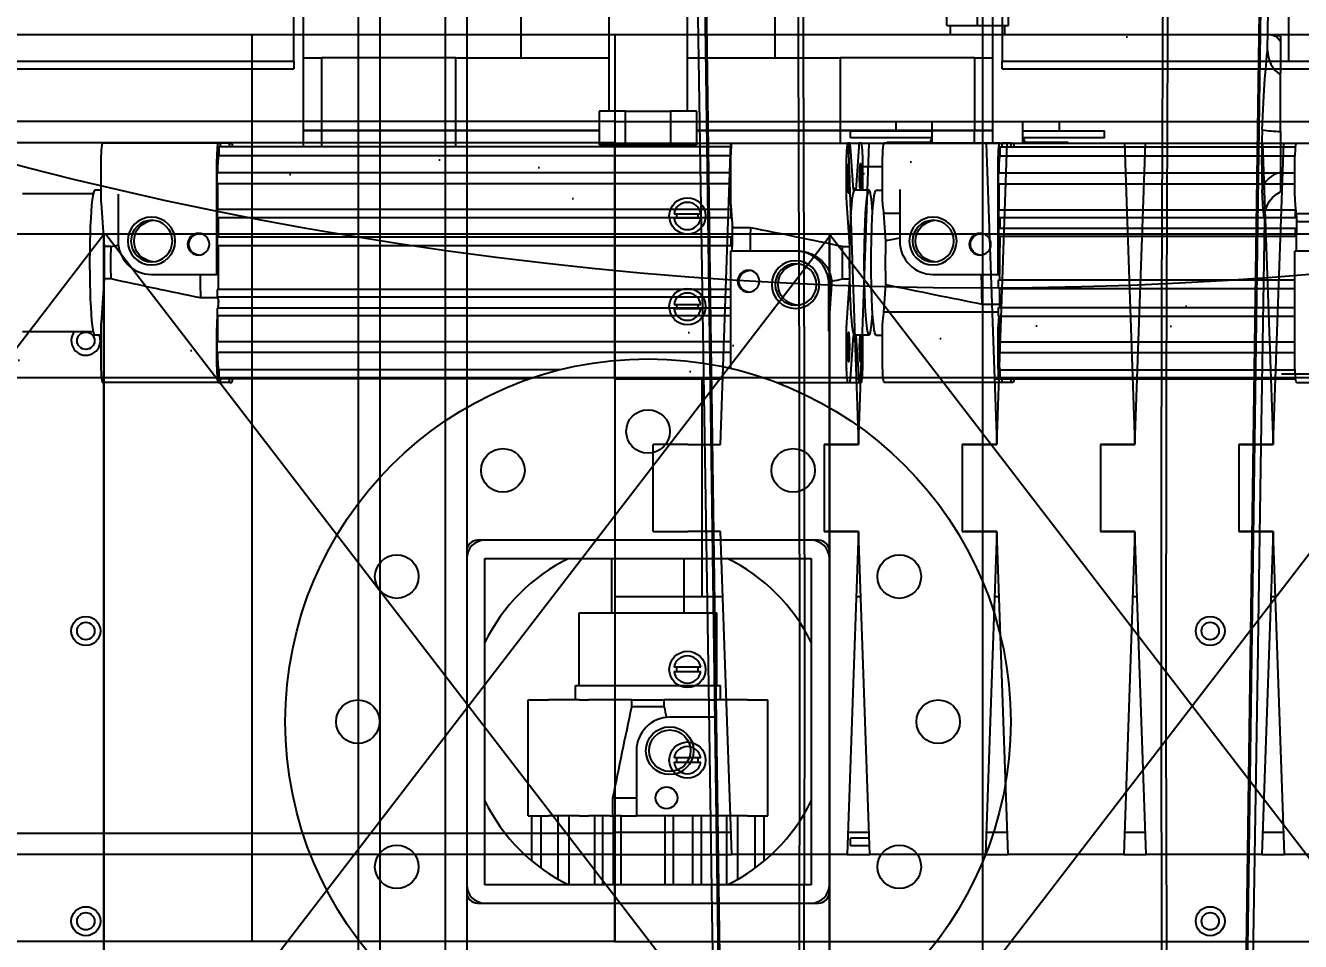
# Model space of a CAD drawing. Header units: millimetres. Extents: x -383313 to -161684, y -117025 to 99224.
# Drawn here: x -344764.6 to -344413.1, y -6965.5 to -6713 of the extents above; entities that cross this region are included whole.
import ezdxf

# ---------------------------------------------------------------- set-up
doc = ezdxf.new("R2010")
doc.units = ezdxf.units.MM
doc.header["$MEASUREMENT"] = 0
doc.layers.get('Defpoints').update_dxf_attribs({"color": 31})
for name, color, linetype in [('001__КОНСТРУКТИВ__размеры внутр.', 7, 'Continuous'), ('PV-5D2C5', 7, 'Continuous'), ('PV-CB35', 7, 'Continuous'), ('Конвейера КУ-190', 1, 'Continuous'), ('Крепление держателей ограждений', 101, 'Continuous'), ('Робот', 30, 'Continuous')]:
    doc.layers.add(name, color=color, linetype=linetype)
doc.styles.add('PSTUDIO', font='arial.ttf')
doc.dimstyles.new('PS_TICK', dxfattribs={"dimscale": 100, "dimtxt": 2.5, "dimasz": 1, "dimexe": 2, "dimexo": 2, "dimgap": 1, "dimtad": 1, "dimdec": 0, "dimzin": 0, "dimdsep": 46, "dimtxsty": 'PSTUDIO', "dimblk": 'ARCHTICK', "dimcen": 2, "dimdle": 1.5, "dimse1": 1, "dimse2": 1, "dimadec": 0, "dimazin": 0, "dimtfac": 1, "dimtdec": 0, "dimtix": 1, "dimtmove": 1, "dimatfit": 3, "dimldrblk": 'ARCHTICK', "dimfxl": 1, "dimtolj": 1, "dimtzin": 0, "dimarcsym": 0})

# ---------------------------------------------------------------- blocks, each defined once
blk = doc.blocks.new('_ArchTick')
at = {"color": 0, "linetype": 'ByBlock', "const_width": 0.15}
blk.add_lwpolyline([(-0.5, -0.5), (0.5, 0.5)], dxfattribs=at)
blk = doc.blocks.new('*D306')
at = {"layer": '001__КОНСТРУКТИВ__размеры внутр.', "color": 0, "linetype": 'ByBlock', "lineweight": -2, "ltscale": 100, "transparency": 16777216}
for p, q in [((-345089.25, -6786.77), (-345089.25, -7566.79)), ((-343889.25, -6786.77), (-343889.25, -7566.79)), ((-343739.25, -7366.79), (-345239.25, -7366.79))]:
    blk.add_line(p, q, dxfattribs=at)
at = {"layer": 'Defpoints', "color": 0, "ltscale": 100, "transparency": 16777216}
for p in [(-345089.25, -6586.77), (-343889.25, -6586.77), (-345089.25, -7366.79)]:
    blk.add_point(p, dxfattribs=at)
at = {"layer": '001__КОНСТРУКТИВ__размеры внутр.', "color": 0, "lineweight": -2, "ltscale": 100, "transparency": 16777216, "xscale": 100, "yscale": 100, "zscale": 100, "rotation": 180}
blk.add_blockref('_ArchTick', (-345089.25, -7366.79), dxfattribs=at)
at = {"layer": '001__КОНСТРУКТИВ__размеры внутр.', "color": 0, "lineweight": -2, "ltscale": 100, "transparency": 16777216, "xscale": 100, "yscale": 100, "zscale": 100}
blk.add_blockref('_ArchTick', (-343889.25, -7366.79), dxfattribs=at)
at = {"layer": '001__КОНСТРУКТИВ__размеры внутр.', "color": 0, "ltscale": 100, "transparency": 16777216, "insert": (-344489.25, -7139.15), "char_height": 250, "attachment_point": 5, "style": 'PSTUDIO'}
blk.add_mtext('\\A1;1200', dxfattribs=at)
blk = doc.blocks.new('A$C26c17928')
at = {"layer": 'PV-5D2C5'}
for p, q in [((-97.64, 172), (-97.64, 218)), ((-95, 148.5), (-95, 220)), ((95, 220), (95, 149.5)), ((97.64, 218), (97.64, 172)), ((176.59, 218), (176.59, 172)), ((-10.8, 194.1), (-10.8, 158.33)), ((10.8, 194.1), (10.8, 158.33)), ((-35, 173), (-35, 185)), ((35, 185), (35, 173)), ((-95, 173), (-90, 173)), ((-53, 173), (-90, 173)), ((-90, 173), (-90, 153)), ((-53, 153), (-53, 173)), ((-53, 173), (-35, 173)), ((-35, 173), (-10.8, 173)), ((10.8, 173), (35, 173)), ((35, 173), (53, 173)), ((90, 173), (53, 173)), ((53, 173), (53, 153)), ((90, 173), (90, 153)), ((90, 173), (95, 173)), ((-105.8, 172), (-346.11, 172)), ((-346.11, 170), (-105.8, 170)), ((-97.64, 172), (-105.8, 172)), ((-105.8, 170), (-97.64, 170)), ((-97.64, 172), (-97.64, 170)), ((105.8, 172), (97.64, 172)), ((97.64, 170), (97.64, 172)), ((97.64, 170), (105.8, 170)), ((346.11, 172), (105.8, 172)), ((105.8, 170), (346.11, 170)), ((-13.5, 158.33), (-13.5, 149)), ((-6.18, 158.33), (-13.5, 158.33)), ((-6.18, 158.33), (6.18, 158.33)), ((-6.18, 149), (-6.18, 158.33)), ((13.5, 158.33), (6.18, 158.33)), ((6.18, 158.33), (6.18, 149)), ((13.5, 149), (13.5, 158.33)), ((-90, 153), (-95, 153)), ((-95, 153), (-90, 153)), ((-90, 153), (-53, 153)), ((-53, 153), (-90, 153)), ((-90, 153), (-90, 148.5)), ((-13.5, 153), (-53, 153)), ((-53, 153), (-13.5, 153)), ((-53, 148.5), (-53, 153)), ((53, 153), (13.5, 153)), ((13.5, 153), (53, 153)), ((53, 153), (90, 153)), ((90, 153), (53, 153)), ((53, 153), (53, 149.5)), ((95, 153), (90, 153)), ((90, 153), (95, 153)), ((90, 149.5), (90, 153)), ((-118.55, 149.5), (-150.47, 149.5)), ((-117.96, 149.5), (-118.55, 149.5)), ((-118.37, 148.5), (-118.37, 146)), ((22.93, 148.5), (-118.37, 148.5)), ((-115.32, 149.5), (-117.96, 149.5)), ((-114.73, 149.5), (-115.32, 149.5)), ((-6.18, 149), (-13.5, 149)), ((-11.5, 149), (-12, 148.87)), ((-6.18, 149), (6.18, 149)), ((13.5, 149), (6.18, 149)), ((11.5, 149), (12, 148.87)), ((23.1, 149.5), (55.02, 149.5)), ((55.62, 149.5), (55.02, 149.5)), ((55.62, 149.5), (58.25, 149.5)), ((56.62, 136.51), (55.79, 148.47)), ((58.08, 148.47), (57.25, 136.51)), ((58.85, 149.5), (58.25, 149.5)), ((97.02, 149.5), (65.1, 149.5)), ((97.02, 149.5), (97.43, 149.5)), ((97.11, 148.5), (178.57, 148.5)), ((97.11, 146), (97.11, 148.5)), ((100.24, 149.5), (97.43, 149.5)), ((100.24, 149.5), (100.65, 149.5)), ((178.82, 149.5), (210.74, 149.5)), ((22.76, 146), (-118.37, 146)), ((97.11, 146), (178.4, 146)), ((-150.87, 143.9), (-150.87, 135.39)), ((-118.94, 143.9), (-118.94, 113.29)), ((-118.87, 141.25), (-118.87, 138.25)), ((22.71, 141.25), (-118.87, 141.25)), ((22.71, 143.9), (22.71, 135.39)), ((54.63, 143.9), (54.63, 135.39)), ((55.15, 143.75), (54.99, 139.75)), ((55.47, 143.75), (55.15, 143.75)), ((55.64, 139.75), (55.47, 143.75)), ((58.4, 143.75), (58.23, 139.75)), ((58.72, 143.75), (58.4, 143.75)), ((58.88, 139.75), (58.72, 143.75)), ((59.24, 136.5), (59.24, 143.9)), ((59.24, 143), (64.61, 143)), ((64.61, 136.66), (64.61, 142.5)), ((96.53, 113.29), (96.53, 142.5)), ((96.6, 141.25), (178.33, 141.25)), ((96.6, 138.25), (96.6, 141.25)), ((178.33, 136.66), (178.33, 142.5)), ((22.71, 138.25), (-118.87, 138.25)), ((-118.7, 138.25), (-118.7, 131.2)), ((54.99, 139.75), (55.15, 135.75)), ((54.99, 139.75), (55.64, 139.75)), ((55.47, 135.75), (55.64, 139.75)), ((58.23, 139.75), (58.37, 136.5)), ((58.23, 139.75), (58.88, 139.75)), ((58.75, 136.5), (58.88, 139.75)), ((96.6, 138.25), (178.33, 138.25)), ((96.77, 131.12), (96.77, 138.25)), ((-152.99, 135.5), (-172.5, 135.5)), ((-150.87, 136.5), (-152.55, 136.5)), ((-146.09, 135.39), (-146.09, 122.5)), ((55.15, 135.75), (55.47, 135.75)), ((56.93, 137), (56.59, 137)), ((60.93, 136.5), (56.93, 136.5)), ((62.92, 136.5), (64.61, 136.5)), ((64.78, 132.5), (64.69, 133.83)), ((69.39, 136.66), (69.39, 122.5)), ((178.51, 132.5), (178.41, 133.83)), ((-150.79, 132.92), (-149.96, 120.95)), ((-118.82, 131.2), (-118.82, 128.85)), ((22.83, 131.2), (-118.82, 131.2)), ((22.78, 132.92), (22.9, 131.2)), ((22.9, 131.2), (22.83, 131.2)), ((22.83, 131.2), (22.83, 128.85)), ((22.9, 131.2), (23.02, 129.5)), ((54.7, 132.92), (55.54, 120.95)), ((69.39, 130.09), (65.05, 130.09)), ((65.58, 122.5), (65.05, 130.09)), ((96.7, 131.12), (178.51, 131.12)), ((96.7, 129), (96.7, 131.12)), ((178.51, 129), (178.51, 131.12)), ((178.51, 131.12), (178.57, 131.12)), ((178.57, 131.12), (178.57, 131.63)), ((178.77, 130.09), (210.69, 130.09)), ((178.93, 127.9), (178.77, 130.09)), ((22.83, 128.85), (-118.82, 128.85)), ((-118.49, 128.85), (-118.49, 123.55)), ((22.83, 128.85), (22.92, 128.85)), ((22.92, 128.85), (22.92, 129.5)), ((22.92, 129.5), (23.02, 129.5)), ((23.02, 129.5), (23.16, 127.44)), ((23.16, 127.44), (23.25, 126.16)), ((23.16, 127.44), (23.16, 122.9)), ((96.7, 129), (178.51, 129)), ((178.57, 129), (178.51, 129)), ((178.93, 127.9), (183.91, 127.9)), ((-118.82, 123.55), (-118.82, 121.2)), ((22.83, 123.55), (-118.82, 123.55)), ((22.92, 123.55), (22.83, 123.55)), ((22.83, 123.55), (22.83, 121.2)), ((22.92, 122.9), (22.92, 123.55)), ((28.24, 126.16), (23.25, 126.16)), ((96.7, 126), (178.51, 126)), ((96.7, 123.87), (96.7, 126)), ((96.7, 123.87), (178.51, 123.87)), ((178.51, 123.87), (178.51, 126)), ((178.51, 126), (178.57, 126)), ((178.81, 123.87), (178.51, 123.87)), ((-148.04, 120.95), (-149.96, 120.95)), ((22.83, 121.2), (-118.82, 121.2)), ((40.67, 119.71), (22.71, 119.71)), ((22.71, 119.71), (22.71, 89.1)), ((22.83, 121.2), (23.14, 121.2)), ((23.16, 122.9), (22.92, 122.9)), ((41.34, 119.71), (40.67, 119.71)), ((53.62, 120.95), (55.54, 120.95)), ((196.29, 119.71), (178.33, 119.71)), ((178.33, 90.5), (178.33, 119.71)), ((-136.9, 113.29), (-118.94, 113.29)), ((-118.53, 113.29), (-118.94, 113.29)), ((78.57, 113.29), (96.53, 113.29)), ((96.95, 113.29), (96.53, 113.29)), ((-149.96, 112.05), (-150.79, 100.08)), ((-148.04, 112.05), (-149.96, 112.05)), ((-118.77, 109.12), (-118.77, 107)), ((22.71, 109.12), (-118.77, 109.12)), ((49.85, 97.61), (49.85, 110.5)), ((49.93, 100.08), (50.65, 110.5)), ((53.62, 112.05), (55.54, 112.05)), ((55.54, 112.05), (54.7, 100.08)), ((65.05, 102.91), (65.58, 110.5)), ((96.65, 111.8), (178.33, 111.8)), ((96.65, 109.45), (96.65, 111.8)), ((96.65, 109.45), (178.33, 109.45)), ((96.98, 104.15), (96.98, 109.45)), ((-118.49, 106.84), (-123.39, 106.84)), ((22.71, 107), (-118.77, 107)), ((-118.46, 106.02), (-118.6, 104)), ((-118.77, 104), (-118.77, 101.87)), ((22.71, 104), (-118.77, 104)), ((96.65, 102.91), (65.05, 102.91)), ((92.14, 105.1), (96.98, 105.1)), ((96.65, 104.15), (178.33, 104.15)), ((96.65, 101.8), (96.65, 104.15)), ((-118.75, 101.87), (-118.87, 100.08)), ((22.71, 101.87), (-118.77, 101.87)), ((-118.7, 101.87), (-118.7, 94.75)), ((62.13, 100), (61.71, 100)), ((64.69, 99.17), (64.78, 100.5)), ((96.61, 99.17), (96.71, 100.5)), ((96.65, 101.8), (178.33, 101.8)), ((96.77, 101.37), (96.77, 101.8)), ((96.77, 94.75), (96.77, 101.37)), ((-152.99, 97.5), (-172.5, 97.5)), ((-150.87, 96.5), (-152.55, 96.5)), ((-150.87, 97.61), (-150.87, 89.1)), ((-118.94, 97.61), (-118.94, 89.1)), ((54.63, 97.61), (54.63, 89.1)), ((55.15, 97.25), (54.99, 93.25)), ((55.47, 97.25), (55.15, 97.25)), ((55.64, 93.25), (55.47, 97.25)), ((55.79, 84.53), (56.62, 96.49)), ((56.93, 96), (56.59, 96)), ((60.93, 96.5), (56.93, 96.5)), ((57.25, 96.49), (58.08, 84.53)), ((58.37, 96.5), (58.23, 93.25)), ((58.88, 93.25), (58.75, 96.5)), ((59.24, 89.1), (59.24, 96.5)), ((62.92, 96.5), (64.61, 96.5)), ((64.61, 90.5), (64.61, 96.34)), ((96.53, 90.5), (96.53, 96.34)), ((-118.87, 94.75), (-118.87, 91.75)), ((22.71, 94.75), (-118.87, 94.75)), ((22.71, 91.75), (-118.87, 91.75)), ((54.99, 93.25), (55.15, 89.25)), ((54.99, 93.25), (55.64, 93.25)), ((55.47, 89.25), (55.64, 93.25)), ((58.23, 93.25), (58.4, 89.25)), ((58.23, 93.25), (58.88, 93.25)), ((58.72, 89.25), (58.88, 93.25)), ((96.6, 94.75), (178.33, 94.75)), ((96.6, 91.75), (96.6, 94.75)), ((96.6, 91.75), (178.33, 91.75)), ((55.15, 89.25), (55.47, 89.25)), ((58.4, 89.25), (58.72, 89.25)), ((-118.37, 87), (-118.37, 84.5)), ((-24.31, 87), (-118.37, 87)), ((-32.71, 84.5), (-118.37, 84.5)), ((97.11, 87), (178.4, 87)), ((97.11, 84.5), (97.11, 87)), ((97.11, 84.5), (178.57, 84.5)), ((-118.55, 83.5), (-150.47, 83.5)), ((-118.55, 83.5), (-117.96, 83.5)), ((-115.32, 83.5), (-117.96, 83.5)), ((-115.32, 83.5), (-114.73, 83.5)), ((35.46, 83.5), (55.02, 83.5)), ((55.02, 83.5), (55.62, 83.5)), ((55.62, 83.5), (58.25, 83.5)), ((58.25, 83.5), (58.85, 83.5)), ((97.02, 83.5), (65.1, 83.5)), ((97.43, 83.5), (97.02, 83.5)), ((100.24, 83.5), (97.43, 83.5)), ((100.65, 83.5), (100.24, 83.5)), ((178.82, 83.5), (210.74, 83.5)), ((47, 40), (-47, 40)), ((45, 40), (-45, 40)), ((-50, 37), (-50, -57)), ((50, -57), (50, 37)), ((-50, 35), (-50, -55)), ((-45, -55), (-45, 35)), ((-45, 35), (45, 35)), ((-10, 20), (-10, 35)), ((10, 20), (10, 35)), ((45, 35), (45, -55)), ((50, -55), (50, 35)), ((-19, 20), (19, 20)), ((-19, 0), (-19, 20)), ((19, 0), (19, 20)), ((-20, 0), (20, 0)), ((-20, -4), (-20, 0)), ((20, -4), (20, 0)), ((-33, -4), (-32.42, -4)), ((-33, -36), (-33, -4)), ((-32.42, -4), (-29.33, -4)), ((-29.33, -4), (-27.4, -4)), ((-18.89, -4), (-27.4, -4)), ((-18.89, -4), (-16.42, -4)), ((-4.45, -4), (-16.42, -4)), ((-4.45, -4), (4.45, -4)), ((-4.45, -5.93), (-4.45, -4)), ((4.45, -5.93), (-4.45, -5.93)), ((16.42, -4), (4.45, -4)), ((4.45, -5.93), (4.45, -4)), ((16.42, -4), (18.89, -4)), ((27.4, -4), (18.89, -4)), ((27.4, -4), (29.33, -4)), ((29.33, -4), (32.42, -4)), ((32.42, -4), (33, -4)), ((33, -36), (33, -4)), ((18.89, -8.79), (6, -8.79)), ((-3.21, -18), (-3.21, -36)), ((-9.66, -36), (-9.66, -31)), ((-9.66, -31), (-3.21, -31)), ((-33, -36), (-32.42, -36)), ((-32.42, -36), (-29.33, -36)), ((-32, -48.42), (-32, -36)), ((-29.5, -50.37), (-29.5, -36)), ((-29.33, -36), (-27.4, -36)), ((-18.89, -36), (-27.4, -36)), ((-24.75, -53.44), (-24.75, -36)), ((-21.75, -55), (-21.75, -36)), ((-18.89, -36), (-16.42, -36)), ((-14.62, -36), (-16.42, -36)), ((-12.5, -36), (-14.62, -36)), ((-14.62, -55), (-14.62, -36)), ((-10.48, -36), (-12.5, -36)), ((-12.5, -55), (-12.5, -36)), ((-10.48, -36), (-9.5, -36)), ((-7.38, -36), (-9.5, -36)), ((-9.5, -55), (-9.5, -36)), ((-7.38, -36), (-3.21, -36)), ((-7.38, -55), (-7.38, -36)), ((27.4, -36), (-3.21, -36)), ((4.7, -55), (4.7, -36)), ((7.05, -55), (7.05, -36)), ((12.35, -55), (12.35, -36)), ((14.7, -55), (14.7, -36)), ((21.75, -55), (21.75, -36)), ((24.75, -53.44), (24.75, -36)), ((27.4, -36), (29.33, -36)), ((29.33, -36), (32.42, -36)), ((29.5, -50.37), (29.5, -36)), ((32, -48.42), (32, -36)), ((32.42, -36), (33, -36)), ((45, -55), (-45, -55)), ((-47, -60), (47, -60)), ((-45, -60), (45, -60))]:
    blk.add_line(p, q, dxfattribs=at)
for centre, radius in [((-155, 95), 2.4), ((0, -10), 100), ((0, 70), 6), ((-40, 59.28), 6), ((40, 59.28), 6), ((-69.28, 30), 6), ((69.28, 30), 6), ((-155, 15), 4), ((155, 15), 4), ((-155, 15), 2.4), ((155, 15), 2.4), ((-80, -10), 6), ((80, -10), 6), ((6, -18), 6.58), ((6, -18), 5.72), ((5.1, -31), 3), ((-69.28, -50), 6), ((69.28, -50), 6), ((-155, -65), 4), ((-155, -65), 2.4), ((155, -65), 4), ((155, -65), 2.4)]:
    blk.add_circle(centre, radius, dxfattribs=at)
for centre, radius, start, end in [((-155, 95), 4, 141.3178, 0), ((-155, 95), 4, 360, 22.0243), ((-47, 37), 3, 90, 180), ((-45, 35), 5, 90, 180), ((45, 35), 5, 0, 90), ((47, 37), 3, 0, 90), ((0, -10), 50, 115.8419, 154.1581), ((0, -10), 50, 25.8419, 64.1581), ((6, -18), 9.21, 90, 180), ((0, -10), 50, 205.8419, 244.1581), ((0, -10), 50, 295.8419, 334.1581), ((-45, -55), 5, 180, 270), ((45, -55), 5, 270, 0), ((-47, -57), 3, 180, 270), ((47, -57), 3, 270, 0)]:
    blk.add_arc(centre, radius, start, end, dxfattribs=at)
for centre, major_axis, ratio, start_param, end_param in [((-150.19, 139.75), (0, -11), 0.069756, -2.555907, -2.156482), ((-150.47, 146), (0, 3.5), 0.069756, 0, 0.585686), ((-118.26, 139.75), (0, -11), 0.069756, -2.555907, -2.156482), ((-118.55, 146), (0, 3.5), 0.069756, 0, 0.585686), ((-117.96, 146), (0, 3.5), 0.069756, -0.775193, 0), ((-115.32, 146), (0, 3.5), 0.069756, 0, 0.775193), ((-114.73, 146), (0, 3.5), 0.069756, -0.585686, 0), ((-115.02, 139.75), (0, 11), 0.069756, -0.651039, -0.585686), ((23.39, 139.75), (0, -11), 0.069756, -2.555907, -2.156482), ((23.1, 146), (0, 3.5), 0.069756, 0, 0.585686), ((55.31, 139.75), (0, -11), 0.069756, -2.555907, -2.156482), ((55.02, 146), (0, 3.5), 0.069756, 0, 0.585686), ((55.62, 146), (0, 3.5), 0.069756, -0.785398, 0), ((58.25, 146), (0, 3.5), 0.069756, 0, 0.785398), ((58.85, 146), (0, 3.5), 0.069756, -0.585686, 0), ((58.56, 139.75), (0, 11), 0.069756, -0.985111, -0.585686), ((-150.62, 143.9), (0, -3.5), 0.069756, -2.156482, -1.570796), ((-118.7, 143.9), (0, -3.5), 0.069756, -2.156482, -1.570796), ((-118.37, 141.25), (0, 4.75), 0.069756, 0, 1.570796), ((22.95, 143.9), (0, -3.5), 0.069756, -2.156482, -1.570796), ((54.88, 143.9), (0, -3.5), 0.069756, -2.156482, -1.570796), ((58.99, 143.9), (0, 3.5), 0.069756, -1.570796, -0.985111), ((56.93, 116.5), (0, 20.5), 0.069756, -0.219013, 0.219013), ((-152.55, 116.5), (0, 20), 0.069756, 0, 3.141593), ((-150.62, 135.39), (0, -3.5), 0.069756, -1.570796, -0.785398), ((22.95, 135.39), (0, -3.5), 0.069756, -1.570796, -0.785398), ((54.88, 135.39), (0, -3.5), 0.069756, -1.570796, -0.785398), ((56.93, 116.5), (0, 20), 0.069756, 0, 3.141593), ((60.93, 116.5), (0, 20), 0.069756, 0, 3.938264), ((60.93, 116.5), (0, 20), 0.069756, -0.796672, 0), ((25.01, 116.5), (0, -27), 0.069756, -1.936581, -1.689963), ((30, 116.5), (0, -27), 0.069756, -1.936581, -1.689963), ((98.83, 116.5), (0, -27.2), 0.069756, -1.845373, -1.45251), ((-148.56, 116.5), (0, -20.5), 0.069756, -1.789809, -1.351784), ((-136.9, 122.5), (0, -9.21), 0.997564, -1.570796, 0), ((-116.64, 116.5), (0, -27.2), 0.069756, -1.744462, -1.45251), ((25.01, 116.5), (0, -27.2), 0.069756, -1.744462, -1.689083), ((40.67, 110.5), (0, 9.21), 0.997564, -1.570796, 0), ((56.93, 116.5), (0, -20.5), 0.069756, -1.789809, -1.351784), ((78.57, 122.5), (0, -9.21), 0.997564, -1.570796, 0), ((-121.63, 116.5), (0, -27), 0.069756, -1.451629, -1.205012), ((-116.64, 116.5), (0, -27.2), 0.069756, -1.45251, -1.296219), ((41.47, 110.5), (6.74, 6.74), 0.932515, -0.820305, -0.720369), ((-118.6, 105.5), (0, 2.13), 0.069756, -1.324842, -0.787128), ((-118.6, 105.5), (0, 2.12), 0.069756, -2.354464, -1.324842), ((-150.62, 97.61), (0, -3.5), 0.069756, -2.356194, -1.570796), ((-118.7, 97.61), (0, -3.5), 0.069756, -2.356194, -1.570796), ((54.88, 97.61), (0, -3.5), 0.069756, -2.356194, -1.570796), ((56.93, 116.5), (0, -20.5), 0.069756, -0.219013, 0.219013), ((-118.37, 91.75), (0, -4.75), 0.069756, -1.570796, 0), ((-150.62, 89.1), (0, -3.5), 0.069756, -1.570796, -0.985111), ((-118.7, 89.1), (0, -3.5), 0.069756, -1.570796, -0.985111), ((22.95, 89.1), (0, -3.5), 0.069756, -1.570796, -1.055539), ((54.88, 89.1), (0, -3.5), 0.069756, -1.570796, -0.985111), ((58.99, 89.1), (0, 3.5), 0.069756, -2.156482, -1.570796), ((-150.19, 93.25), (0, -11), 0.069756, -0.985111, -0.585686), ((-118.26, 93.25), (0, -11), 0.069756, -0.985111, -0.585686), ((-117.96, 87), (0, -3.5), 0.069756, 0, 0.775193), ((-115.32, 87), (0, -3.5), 0.069756, -0.775193, 0), ((-115.02, 93.25), (0, 11), 0.069756, -2.555907, -2.490554), ((55.31, 93.25), (0, -11), 0.069756, -0.985111, -0.585686), ((55.62, 87), (0, -3.5), 0.069756, 0, 0.785398), ((58.25, 87), (0, -3.5), 0.069756, -0.785398, 0), ((58.56, 93.25), (0, 11), 0.069756, -2.555907, -2.156482), ((-150.47, 87), (0, -3.5), 0.069756, -0.585686, 0), ((-118.55, 87), (0, -3.5), 0.069756, -0.585686, 0), ((-114.73, 87), (0, -3.5), 0.069756, 0, 0.585686), ((55.02, 87), (0, -3.5), 0.069756, -0.585686, 0), ((58.85, 87), (0, -3.5), 0.069756, 0, 0.585686)]:
    blk.add_ellipse(centre, major_axis=major_axis, ratio=ratio, start_param=start_param, end_param=end_param, dxfattribs=at)
at = {"layer": 'PV-5D2C5', "extrusion": (0, 0, -1)}
for centre, major_axis, ratio, start_param, end_param in [((65.1, 142.5), (0, 7), 0.069756, -1.570796, 0), ((97.02, 142.5), (0, 7), 0.069756, -1.570796, 0), ((97.43, 145.5), (0, 4), 0.069756, 0, 0.722734), ((100.24, 145.5), (0, 4), 0.069756, -0.722734, 0), ((100.65, 142.5), (0, 7), 0.069756, 0, 0.5411), ((178.82, 142.5), (0, 7), 0.069756, -1.570796, 0), ((97.11, 141.25), (0, 4.75), 0.069756, -1.570796, 0), ((62.92, 116.5), (0, -20), 0.069756, 0, 3.141593), ((64.89, 136.66), (0, 4), 0.069756, -2.356345, -1.570796), ((178.61, 136.66), (0, 4), 0.069756, -2.356345, -1.570796), ((65.29, 139.75), (0, -10.25), 0.069756, 0.339874, 0.785285), ((179.01, 139.75), (0, 10.25), 0.069756, -2.48596, -2.356308), ((179.01, 139.75), (0, -10.25), 0.069756, 0.339874, 0.655632), ((-135.99, 122.5), (0, -5.72), 0.997564, 0.074266, 3.067327), ((79.48, 122.5), (0, -5.72), 0.997564, 0.074266, 3.067327), ((96.87, 127.5), (0, -2.12), 0.069756, -2.354464, -0.787128), ((178.67, 127.5), (0, 2.12), 0.069756, -0.787128, 3.928721), ((180.63, 116.5), (0, 27), 0.069756, -1.451629, -1.13506), ((-123.58, 121.6), (0, -3), 0.997564, 0.058305, 3.083287), ((91.89, 121.6), (0, -3), 0.997564, 0.058305, 3.083287), ((180.63, 116.5), (0, 27.2), 0.069756, -1.45251, -1.296219), ((-146.64, 116.5), (0, -20.5), 0.069756, 1.351784, 1.789809), ((55.01, 116.5), (0, 20.5), 0.069756, -1.789809, -1.351784), ((66.91, 116.5), (0, 20), 0.069756, -1.875401, -1.266192), ((41.57, 110.5), (0, -5.72), 0.997564, 0.074266, 3.067327), ((28.05, 111.4), (0, -3), 0.997564, 0.058305, 3.083287), ((93.84, 116.5), (0, 27), 0.069756, -2.006533, -1.689963), ((98.83, 116.5), (0, 27.2), 0.069756, -1.744462, -1.689083), ((65.29, 93.25), (0, 10.25), 0.069756, -0.785285, -0.339874), ((50.1, 97.61), (0, -3.5), 0.069756, 1.570796, 2.356194), ((64.89, 96.34), (0, 4), 0.069756, -1.570796, -0.785247), ((96.81, 96.34), (0, 4), 0.069756, -1.570796, -0.785247), ((97.21, 93.25), (0, 10.25), 0.069756, -0.785285, -0.655632), ((97.11, 91.75), (0, -4.75), 0.069756, 0, 1.570796), ((65.1, 90.5), (0, -7), 0.069756, 0, 1.570796), ((97.02, 90.5), (0, -7), 0.069756, 0, 1.570796), ((178.82, 90.5), (0, -7), 0.069756, 0, 1.570796), ((97.43, 87.5), (0, -4), 0.069756, -0.722734, 0), ((100.24, 87.5), (0, -4), 0.069756, 0, 0.722734), ((100.65, 90.5), (0, -7), 0.069756, -0.5411, 0)]:
    blk.add_ellipse(centre, major_axis=major_axis, ratio=ratio, start_param=start_param, end_param=end_param, dxfattribs=at)
for centre, major_axis in [((-136.9, 122.5), (0, 6.58)), ((-136.84, 122.5), (0, 5.72)), ((78.57, 122.5), (0, -6.58)), ((78.63, 122.5), (0, -5.72)), ((-123.93, 121.6), (0, 3)), ((91.54, 121.6), (0, -3)), ((40.67, 110.5), (0, 6.58)), ((40.73, 110.5), (0, 5.72)), ((27.7, 111.4), (0, 3))]:
    blk.add_ellipse(centre, major_axis=major_axis, ratio=0.997564, dxfattribs=at)
at = {"layer": 'PV-5D2C5'}
for points, knots in [([(-12, 148.5), (-12, 148.59), (-12, 148.67), (-12, 148.82), (-12, 148.87), (-12, 148.87), (-12, 148.87), (-12, 148.87)], [0.018600601, 0.018600601, 0.018600601, 0.018600601, 0.021035329, 0.021035329, 0.024522187, 0.024522187, 0.024534214, 0.024534214, 0.024534214, 0.024534214]), ([(-0.9, 148.5), (-1.6, 148.6), (-2.3, 148.67), (-4, 148.82), (-6, 148.91), (-8, 148.82), (-9.7, 148.67), (-10.4, 148.6), (-11.1, 148.5)], [0.00104208, 0.00104208, 0.00104208, 0.00104208, 0.00346433, 0.00346433, 0.00692843, 0.01039254, 0.01039254, 0.01281479, 0.01281479, 0.01281479, 0.01281479]), ([(11.1, 148.5), (10.4, 148.6), (9.7, 148.67), (8, 148.82), (6, 148.91), (4, 148.82), (2.3, 148.67), (1.6, 148.6), (0.9, 148.5)], [0.00104208, 0.00104208, 0.00104208, 0.00104208, 0.00346433, 0.00346433, 0.00692843, 0.01039254, 0.01039254, 0.01281479, 0.01281479, 0.01281479, 0.01281479]), ([(12, 148.87), (12, 148.87), (12, 148.87), (12, 148.87), (12, 148.82), (12, 148.67), (12, 148.59), (12, 148.5)], [0.018600601, 0.018600601, 0.018600601, 0.018600601, 0.018612629, 0.018612629, 0.022099486, 0.022099486, 0.024534214, 0.024534214, 0.024534214, 0.024534214]), ([(53.62, 120.95), (49.4, 121.86), (45.17, 122.74), (36.71, 124.47), (32.48, 125.32), (28.24, 126.16)], [0.00000096, 0.00000096, 0.00000096, 0.00000096, 0.0130655, 0.0130655, 0.02613004, 0.02613004, 0.02613004, 0.02613004]), ([(41.34, 119.71), (41.91, 119.71), (42.47, 119.66), (43.31, 119.51), (43.58, 119.44), (44.13, 119.29), (44.41, 119.2), (45.21, 118.9), (45.73, 118.65), (46.46, 118.21), (46.69, 118.05), (47.16, 117.71), (47.38, 117.52), (48.02, 116.95), (48.41, 116.53), (49.11, 115.63), (49.42, 115.14), (49.94, 114.13), (50.16, 113.61), (50.49, 112.53), (50.6, 111.97), (50.67, 111.42)], [0.0000002, 0.0000002, 0.0000002, 0.0000002, 0.00172053, 0.00172053, 0.0025807, 0.0025807, 0.00344086, 0.00344086, 0.00516119, 0.00516119, 0.00602136, 0.00602136, 0.00688153, 0.00688153, 0.00860186, 0.00860186, 0.01032219, 0.01032219, 0.01204252, 0.01204252, 0.01376285, 0.01376285, 0.01376285, 0.01376285]), ([(-123.39, 106.84), (-127.51, 107.68), (-131.62, 108.53), (-139.84, 110.26), (-143.95, 111.14), (-148.04, 112.05)], [0.00000021, 0.00000021, 0.00000021, 0.00000021, 0.01306475, 0.01306475, 0.02612928, 0.02612928, 0.02612928, 0.02612928]), ([(65.58, 110.5), (69.99, 109.57), (74.41, 108.67), (83.27, 106.87), (87.7, 105.98), (92.14, 105.1)], [0.00000021, 0.00000021, 0.00000021, 0.00000021, 0.0140294, 0.0140294, 0.02805858, 0.02805858, 0.02805858, 0.02805858]), ([(-9.66, -31), (-8.82, -26.81), (-7.97, -22.62), (-6.24, -14.27), (-5.36, -10.09), (-4.45, -5.93)], [0.00000021, 0.00000021, 0.00000021, 0.00000021, 0.01306475, 0.01306475, 0.02612928, 0.02612928, 0.02612928, 0.02612928])]:
    blk.add_open_spline(points, degree=3, knots=knots, dxfattribs=at)
for points in [[(69.39, 123.29), (68.12, 123.03), (66.85, 122.77), (65.58, 122.5)], [(-148.04, 120.95), (-147.36, 121.1), (-146.69, 121.25), (-146.02, 121.4)], [(50.67, 111.42), (51.65, 111.63), (52.63, 111.84), (53.62, 112.05)], [(4.45, -5.93), (4.66, -6.9), (4.87, -7.87), (5.08, -8.84)]]:
    blk.add_open_spline(points, degree=3, dxfattribs=at)
blk = doc.blocks.new('Робот ABB IRB660_3.15 (сверху)')
at = {"layer": 'Робот', "color": 30}
for p, q in [((142.25, 709.72), (142.25, 1929.72)), ((148.25, 709.72), (148.25, 1929.72)), ((166.25, 709.72), (166.25, 1929.72)), ((172.25, 709.72), (172.25, 1929.72)), ((-82, 1022.11), (-82, 1027.44)), ((-82, 1010.78), (-82, 1022.11)), ((-82, 1010.78), (-82, 995.16)), ((-82, 985.92), (-82, 994.81)), ((-78.46, 988.37), (-78.46, 988.42)), ((-82, 984.56), (-82, 985.92)), ((-82, 984.56), (-80.31, 984.41))]:
    blk.add_line(p, q, dxfattribs=at)
at = {"layer": 'Робот', "color": 30, "flags": 128}
for points in [[(0, 1515.56), (0, 1446.95), (0, 1378.17), (0, 1286.2), (0, 1193.95), (0, 1101.44), (0, 1008.56), (0, 915.44), (0, 822.11), (0, 746.16), (0, 670.08), (0, 593.89), (0.01, 517.59), (0, 441.07), (0, 364.45), (0, 287.75), (0, 210.98)], [(-63.38, 210.61), (-63.04, 222.51), (-61.29, 285.85), (-59.68, 349.14), (-58.48, 399.68), (-57.37, 450.19), (-55.95, 523.79), (-54.49, 612.33), (-53.29, 700.73), (-52.25, 795.88), (-51.43, 890.85), (-50.86, 985.61), (-50.53, 1080.14), (-50.47, 1174.39), (-50.58, 1233.13), (-50.8, 1291.76), (-51.25, 1366.53), (-51.89, 1441.11), (-52.67, 1512.88)], [(-51.29, 1513.01), (-50.56, 1441.22), (-49.97, 1366.76), (-49.55, 1292.09), (-49.55, 1291.85), (-49.34, 1233.33), (-49.22, 1174.7), (-49.23, 1115.97), (-49.35, 1057.14), (-49.72, 968.34), (-50.28, 879.33), (-51.06, 790.13), (-52.05, 700.76), (-53.42, 603.06), (-55.11, 505.16), (-57.12, 407.11), (-59.46, 308.93), (-62.11, 210.65)], [(62.11, 210.65), (61.76, 222.8), (59.99, 288.11), (58.36, 353.37), (57.16, 404.85), (56.06, 456.3), (54.63, 530.94), (53.22, 615.99), (52.05, 700.91), (50.99, 796.04), (50.17, 891), (49.59, 985.73), (49.27, 1080.23), (49.22, 1174.47), (49.34, 1233.19), (49.55, 1291.81), (49.96, 1366.59), (50.56, 1441.17), (51.29, 1513.01)], [(52.67, 1512.88), (51.89, 1441.05), (51.27, 1369.69), (50.83, 1298.15), (50.8, 1291.72), (50.58, 1235.66), (50.47, 1179.5), (50.47, 1174.39), (50.53, 1080.16), (50.86, 985.67), (51.43, 890.94), (52.25, 796), (53.29, 700.87), (54.64, 603.13), (56.32, 505.21), (58.34, 407.13), (60.69, 308.92), (63.38, 210.61)], [(-68.83, 1510), (-70.05, 1423.38), (-71.27, 1336.56), (-72.49, 1249.6), (-73.7, 1162.46), (-74.72, 1089.68), (-75.73, 1016.8), (-77.08, 919.43), (-78.42, 821.89), (-79.76, 724.18), (-80.76, 650.8), (-81.77, 577.34), (-83.11, 479.25), (-84.45, 381.04), (-85.78, 282.7), (-86.78, 208.89)], [(86.78, 208.89), (85.99, 266.87), (84.99, 340.69), (83.99, 414.45), (82.65, 512.69), (81.31, 610.81), (79.97, 708.78), (78.96, 782.14), (77.95, 855.41), (76.61, 952.97), (75.26, 1050.34), (73.91, 1147.52), (72.56, 1244.49), (71.21, 1341.25), (69.85, 1437.77), (68.83, 1510)], [(69.16, 1509.75), (70.16, 1437.53), (71.17, 1365.18), (72.18, 1292.71), (73.19, 1220.08), (74.2, 1147.33), (75.21, 1074.49), (76.22, 1001.53), (77.23, 928.45), (78.24, 855.26), (79.25, 782), (80.26, 708.64), (81.27, 635.2), (82.29, 561.67), (83.3, 488.04), (84.31, 414.34), (85.32, 340.59), (86.33, 266.78), (87.13, 208.84)], [(-87.13, 208.87), (-86.12, 282.61), (-85.1, 356.35), (-84.09, 430.03), (-83.08, 503.66), (-82.07, 577.21), (-81.06, 650.67), (-80.05, 724.04), (-79.04, 797.32), (-78.03, 870.51), (-77.02, 943.62), (-76.01, 1016.63), (-75, 1089.5), (-73.99, 1162.27), (-72.79, 1249.39), (-71.57, 1336.34), (-70.4, 1420.72), (-69.22, 1504.93)], [(-71.44, 1433.79), (-71.72, 1415.65), (-72.21, 1384.48), (-72.69, 1354.48), (-73.14, 1325.69), (-73.58, 1298.11), (-73.96, 1273.83), (-74.33, 1250.44), (-74.69, 1227.75), (-75.05, 1205), (-75.41, 1182.13), (-75.77, 1159.16), (-76.74, 1097.34), (-77.72, 1035.2), (-77.75, 1033.22)], [(78.84, 964.6), (78.7, 973.41), (77.69, 1037.52), (76.69, 1100.76), (75.7, 1163.69), (74.72, 1226.03), (74.36, 1248.71), (73.99, 1272.02), (73.61, 1296.24), (73.21, 1321.4), (72.79, 1347.57), (72.37, 1374.76), (71.95, 1401.32), (71.52, 1428.73), (71.44, 1433.67)], [(-77.74, 1033.51), (-77.74, 1033.53), (-77.76, 1033.38), (-77.8, 1033.08), (-77.9, 1032.59), (-78.1, 1031.93), (-78.46, 1031.05), (-79.05, 1030.03), (-79.87, 1029.03), (-80.92, 1028.11), (-82.01, 1027.46)], [(-77.75, 1033.22), (-77.75, 1033.44), (-77.72, 1033.85)], [(-77.72, 1033.85), (-77.7, 1034.24), (-77.61, 1034.39), (-77.49, 1033.89), (-77.35, 1032.72), (-77.2, 1030.98), (-77.06, 1028.63), (-76.98, 1026.84)], [(-76.99, 1010.34), (-77.14, 1006.57), (-77.33, 1002.82), (-77.54, 999.43), (-77.77, 996.27), (-77.98, 993.62), (-78.17, 991.4), (-78.32, 989.78), (-78.42, 988.74), (-78.46, 988.35), (-78.46, 988.37)], [(-78.46, 988.37), (-78.72, 972.22), (-78.84, 964.6)], [(-80.31, 984.45), (-80.93, 984.63), (-82, 985.92)], [(-80.32, 984.38), (-79.89, 984.37), (-78.53, 984.02)]]:
    blk.add_lwpolyline(points, dxfattribs=at)
at = {"layer": 'Робот'}
for radius in [3150, 1054]:
    blk.add_circle((0, 0), radius, dxfattribs=at)
at = {"layer": 'Робот', "color": 30}
for centre, radius, start, end in [((-83.12, 1028.32), 6.31, 280.1931, 346.3723), ((-313.31, 1018.68), 236.46, 357.9775, 1.9755), ((-82.4, 977.46), 33.32, 80.6498, 89.3053), ((-86.45, 988.49), 7.99, 359.5526, 56.3899)]:
    blk.add_arc(centre, radius, start, end, dxfattribs=at)
blk = doc.blocks.new('A$C0e877309')
h = blk.add_hatch()
h.set_pattern_fill('AR-SAND', color=256, scale=2)
h.set_pattern_definition([(37.5, (-2480.5, -1360.185), (-3.2, 97.8826), [0, -77.216, 0, -86.36, 0, -82.55]), (7.5, (-2480.5, -1360.19), (89.9047, 143.365), [0, -41.656, 0, -69.596, 0, -26.67]), (327.5, (-2542.98, -1360.185), (158.1985, 0.2874), [0, -25.4, 0, -91.44, 0, -119.38]), (317.5, (-2542.98, -1360.19), (152.7113, 44.586), [0, -12.7, 0, -59.944, 0, -68.58])])
h.paths.add_polyline_path([(-975.05, 987.36), (-975.05, -1012.64), (1024.95, -1012.64), (1024.95, 987.36)])
at = {"ltscale": 100}
blk.add_lwpolyline([(-975.05, -1012.64), (1024.95, -1012.64), (1024.95, 987.36), (-975.05, 987.36)], close=True, dxfattribs=at)
blk = doc.blocks.new('*D255')
at = {"layer": '001__КОНСТРУКТИВ__размеры внутр.', "color": 0, "lineweight": -2, "ltscale": 100, "transparency": 16777216}
for p, q in [((-343601.91, -4759.06), (-343601.91, -6859.06)), ((-344418.32, -4809.06), (-343401.91, -4809.06)), ((-344418.32, -6809.06), (-343401.91, -6809.06))]:
    blk.add_line(p, q, dxfattribs=at)
at = {"layer": 'Defpoints', "color": 0, "ltscale": 100, "transparency": 16777216}
for p in [(-344418.32, -4809.06), (-344418.32, -6809.06), (-343601.91, -6809.06)]:
    blk.add_point(p, dxfattribs=at)
at = {"layer": '001__КОНСТРУКТИВ__размеры внутр.', "color": 0, "lineweight": -2, "ltscale": 100, "transparency": 16777216, "xscale": 100, "yscale": 100, "zscale": 100}
for p, rotation in [((-343601.91, -4809.06), 90), ((-343601.91, -6809.06), 270)]:
    blk.add_blockref('_ArchTick', p, dxfattribs=dict(at, rotation=rotation))
at = {"layer": '001__КОНСТРУКТИВ__размеры внутр.', "color": 0, "ltscale": 100, "transparency": 16777216, "insert": (-343672.97, -5809.06), "char_height": 100, "attachment_point": 5, "rotation": 90, "style": 'PSTUDIO'}
blk.add_mtext('\\A1;2000', dxfattribs=at)
blk = doc.blocks.new('*U206')
at = {"layer": 'PV-CB35'}
for p, q in [((2394.04, 1650.47), (2394.04, 1654.37)), ((2402.54, 1650.47), (2402.54, 1654.37)), ((2411.04, 1650.47), (2411.04, 1654.37)), ((2394.04, 1650.47), (2402.54, 1650.47)), ((2395.04, 1647.97), (2395.04, 1650.47)), ((2402.54, 1650.47), (2411.04, 1650.47)), ((2410.04, 1647.97), (2410.04, 1650.47)), ((2302.54, 1647.97), (2302.54, 1641.67)), ((2302.54, 1647.97), (2952.54, 1647.97)), ((2302.54, 1641.67), (2302.54, 1623.97)), ((2302.54, 1623.97), (2952.54, 1623.97)), ((2367.54, 1621.47), (2390.04, 1621.47)), ((2367.54, 1619.47), (2367.54, 1621.47)), ((2380.04, 1623.97), (2380.04, 1621.47)), ((2390.04, 1617.97), (2390.04, 1623.97)), ((2415.04, 1617.97), (2415.04, 1623.97)), ((2415.04, 1621.47), (2437.54, 1621.47)), ((2425.04, 1623.97), (2425.04, 1621.47)), ((2437.54, 1619.47), (2437.54, 1621.47)), ((2334.53, 1617.97), (2302.54, 1617.97)), ((2302.54, 1552.97), (2302.54, 1617.97)), ((2331.63, 1534.97), (2334.53, 1617.97)), ((2366.83, 1617.97), (2334.53, 1617.97)), ((2372.63, 1617.97), (2366.83, 1617.97)), ((2366.83, 1617.97), (2369.73, 1534.97)), ((2390.04, 1619.47), (2367.54, 1619.47)), ((2369.73, 1534.97), (2372.63, 1617.97)), ((2404.93, 1617.97), (2372.63, 1617.97)), ((2390.04, 1618.22), (2377.54, 1618.22)), ((2377.54, 1617.97), (2377.54, 1618.22)), ((2389.54, 1618.22), (2389.54, 1618.47)), ((2410.73, 1617.97), (2404.93, 1617.97)), ((2404.93, 1617.97), (2407.83, 1534.97)), ((2407.83, 1534.97), (2410.73, 1617.97)), ((2443.03, 1617.97), (2410.73, 1617.97)), ((2437.54, 1619.47), (2415.04, 1619.47)), ((2427.54, 1618.22), (2415.04, 1618.22)), ((2415.54, 1618.22), (2415.54, 1618.47)), ((2427.54, 1617.97), (2427.54, 1618.22)), ((2448.83, 1617.97), (2443.03, 1617.97)), ((2443.03, 1617.97), (2445.93, 1534.97)), ((2445.93, 1534.97), (2448.83, 1617.97)), ((2481.13, 1617.97), (2448.83, 1617.97)), ((2486.93, 1617.97), (2481.13, 1617.97)), ((2481.13, 1617.97), (2484.03, 1534.97)), ((2484.03, 1534.97), (2486.93, 1617.97)), ((2519.23, 1617.97), (2486.93, 1617.97)), ((2318.84, 1598.57), (2326.25, 1598.57)), ((2326.25, 1597.37), (2318.84, 1597.37)), ((2318.84, 1573.57), (2326.25, 1573.57)), ((2326.25, 1572.37), (2318.84, 1572.37)), ((2332.26, 1552.97), (2302.54, 1552.97)), ((2370.36, 1552.97), (2369.1, 1552.97)), ((2408.46, 1552.97), (2407.2, 1552.97)), ((2446.56, 1552.97), (2445.3, 1552.97)), ((2484.66, 1552.97), (2483.4, 1552.97)), ((2322.63, 1534.97), (2313.13, 1534.97)), ((2313.13, 1510.97), (2313.13, 1534.97)), ((2322.63, 1534.97), (2331.63, 1534.97)), ((2360.23, 1534.97), (2360.23, 1510.97)), ((2369.73, 1534.97), (2360.23, 1534.97)), ((2360.73, 1534.97), (2369.73, 1534.97)), ((2398.33, 1534.97), (2398.33, 1510.97)), ((2407.83, 1534.97), (2398.33, 1534.97)), ((2398.83, 1534.97), (2407.83, 1534.97)), ((2436.43, 1534.97), (2436.43, 1510.97)), ((2445.93, 1534.97), (2436.43, 1534.97)), ((2436.93, 1534.97), (2445.93, 1534.97)), ((2474.53, 1534.97), (2474.53, 1510.97)), ((2484.03, 1534.97), (2474.53, 1534.97)), ((2475.03, 1534.97), (2484.03, 1534.97)), ((2313.13, 1510.97), (2322.63, 1510.97)), ((2331.63, 1510.97), (2322.63, 1510.97)), ((2334.74, 1421.97), (2331.63, 1510.97)), ((2360.23, 1510.97), (2369.73, 1510.97)), ((2369.73, 1510.97), (2360.73, 1510.97)), ((2369.73, 1510.97), (2366.62, 1421.97)), ((2372.84, 1421.97), (2369.73, 1510.97)), ((2398.33, 1510.97), (2407.83, 1510.97)), ((2407.83, 1510.97), (2398.83, 1510.97)), ((2407.83, 1510.97), (2404.72, 1421.97)), ((2410.94, 1421.97), (2407.83, 1510.97)), ((2436.43, 1510.97), (2445.93, 1510.97)), ((2445.93, 1510.97), (2436.93, 1510.97)), ((2445.93, 1510.97), (2442.82, 1421.97)), ((2449.04, 1421.97), (2445.93, 1510.97)), ((2474.53, 1510.97), (2484.03, 1510.97)), ((2484.03, 1510.97), (2475.03, 1510.97)), ((2484.03, 1510.97), (2480.92, 1421.97)), ((2487.14, 1421.97), (2484.03, 1510.97)), ((2332.26, 1492.97), (2302.54, 1492.97)), ((2302.54, 1492.97), (2302.54, 1427.97)), ((2370.36, 1492.97), (2369.1, 1492.97)), ((2408.46, 1492.97), (2407.2, 1492.97)), ((2446.56, 1492.97), (2445.3, 1492.97)), ((2484.66, 1492.97), (2483.4, 1492.97)), ((2326.25, 1473.57), (2318.84, 1473.57)), ((2318.84, 1472.37), (2326.25, 1472.37)), ((2326.25, 1448.57), (2318.84, 1448.57)), ((2318.84, 1447.37), (2326.25, 1447.37)), ((2334.53, 1427.97), (2302.54, 1427.97)), ((2372.63, 1427.97), (2366.83, 1427.97)), ((2410.73, 1427.97), (2404.93, 1427.97)), ((2448.83, 1427.97), (2443.03, 1427.97)), ((2486.93, 1427.97), (2481.13, 1427.97)), ((2372.68, 1426.47), (2367.54, 1426.47)), ((2367.54, 1424.47), (2367.54, 1426.47)), ((2367.54, 1424.47), (2372.75, 1424.47)), ((2302.54, 1421.97), (2334.74, 1421.97)), ((2302.54, 1404.27), (2302.54, 1421.97)), ((2366.62, 1421.97), (2334.74, 1421.97)), ((2366.62, 1421.97), (2372.84, 1421.97)), ((2404.72, 1421.97), (2372.84, 1421.97)), ((2404.72, 1421.97), (2410.94, 1421.97)), ((2442.82, 1421.97), (2410.94, 1421.97)), ((2442.82, 1421.97), (2449.04, 1421.97)), ((2480.92, 1421.97), (2449.04, 1421.97)), ((2480.92, 1421.97), (2487.14, 1421.97)), ((2519.02, 1421.97), (2487.14, 1421.97)), ((2302.54, 1397.97), (2302.54, 1404.27)), ((2302.54, 1397.97), (2952.54, 1397.97))]:
    blk.add_line(p, q, dxfattribs=at)
for centre in [(2322.54, 1597.97), (2322.54, 1572.97), (2322.54, 1472.97), (2322.54, 1447.97)]:
    blk.add_circle(centre, 5, dxfattribs=at)
for centre, radius, start, end in [((2390.54, 1618.47), 1, 120, 180), ((2414.54, 1618.47), 1, 0, 60), ((2322.54, 1597.97), 3.75, 9.2069, 170.7931), ((2322.54, 1597.97), 3.75, 189.2069, 350.7931), ((2322.54, 1597.97), 3, 168.463, 191.537), ((2322.54, 1597.97), 3, 348.463, 11.537), ((2322.54, 1572.97), 3.75, 9.2069, 170.7931), ((2322.54, 1572.97), 3.75, 189.2069, 350.7931), ((2322.54, 1572.97), 3, 168.463, 191.537), ((2322.54, 1572.97), 3, 348.463, 11.537), ((2322.54, 1472.97), 3.75, 9.2069, 170.7931), ((2322.54, 1472.97), 3, 168.463, 191.537), ((2322.54, 1472.97), 3, -11.537, 11.537), ((2322.54, 1472.97), 3.75, 189.2069, 350.7931), ((2322.54, 1447.97), 3.75, 9.2069, 170.7931), ((2322.54, 1447.97), 3, 168.463, 191.537), ((2322.54, 1447.97), 3, -11.537, 11.537), ((2322.54, 1447.97), 3.75, 189.2069, 350.7931)]:
    blk.add_arc(centre, radius, start, end, dxfattribs=at)
blk = doc.blocks.new('A$C2d5b403e')
at = {"layer": 'Конвейера КУ-190'}
for p, q in [((0, 101), (1250, 101)), ((0, -101), (1250, -101))]:
    blk.add_line(p, q, dxfattribs=at)
blk.add_lwpolyline([(0, -125), (0, 125), (1250, 125), (1250, -125)], close=True, dxfattribs=at)
at = {"layer": 'Конвейера КУ-190', "color": 33}
blk.add_lwpolyline([(0, 95.25), (1238.3, 95.25), (1238.3, -95.25), (0, -95.25)], dxfattribs=at)
at = {"layer": 'Крепление держателей ограждений'}
blk.add_line((100, 125), (100, -125), dxfattribs=at)

msp = doc.modelspace()

# ---------------------------------------------------------------- linework, layer by layer
at = {"color": 2, "ltscale": 100}
for p, q in [((-344942.97016, -7030.52247), (-344742.97016, -6770.52247)), ((-344742.4959, -7030.52247), (-344542.4959, -6770.52247)), ((-344742.4959, -6770.52247), (-344542.4959, -7030.52247)), ((-344542.97016, -7030.52247), (-344342.97016, -6770.52247)), ((-344542.97016, -6770.52247), (-344342.97016, -7030.52247))]:
    msp.add_line(p, q, dxfattribs=at)
at = {"ltscale": 100}
msp.add_line((-344578.09925, -6810.49977), (-344578.09925, -6870.49977), dxfattribs=at)
at = {"color": 2, "ltscale": 100}
for points in [[(-344942.97016, -7030.52247), (-344742.97016, -7030.52247), (-344742.97016, -6770.52247), (-344942.97016, -6770.52247)], [(-344742.97016, -7030.52247), (-344542.97016, -7030.52247), (-344542.97016, -6770.52247), (-344742.97016, -6770.52247)], [(-344542.97016, -7030.52247), (-344342.97016, -7030.52247), (-344342.97016, -6770.52247), (-344542.97016, -6770.52247)]]:
    msp.add_lwpolyline(points, close=True, dxfattribs=at)

# ---------------------------------------------------------------- block references
at = {"ltscale": 100}
for name, p in [('A$C0e877309', (-344437.63713, -5797.42318)), ('A$C26c17928', (-344592.97016, -6894.90594))]:
    msp.add_blockref(name, p, dxfattribs=at)
at = {"ltscale": 100, "rotation": 180}
msp.add_blockref('A$C2d5b403e', (-344602.09698, -6840.49977), dxfattribs=at)
at = {"layer": 'PV-CB35'}
msp.add_blockref('*U206', (-346904.64384, -8363.47011), dxfattribs=at)
at = {"layer": 'Робот', "rotation": 180}
msp.add_blockref('Робот ABB IRB660_3.15 (сверху)', (-344500.63713, -5731.42318), dxfattribs=at)

# ---------------------------------------------------------------- dimensions: what is measured, and where the dimension line sits
at = {"layer": '001__КОНСТРУКТИВ__размеры внутр.', "ltscale": 100}
dim = msp.add_linear_dim(base=(-343601.91388, -6809.06162), p1=(-344418.32077, -4809.06162), p2=(-344418.32077, -6809.06162), angle=90, dimstyle='PS_TICK', override={"dimtxt": 1, "dimexo": 0, "dimgap": 0.2, "dimdle": 0.5, "dimse1": 0, "dimse2": 0}, dxfattribs=at)
dim.commit()
dim.dimension.update_dxf_attribs({"geometry": '*D255', "text_midpoint": (-343672.97118, -5809.06162)})
dim = msp.add_linear_dim(base=(-345089.2459, -7366.79448), p1=(-343889.2459, -6586.77247), p2=(-345089.2459, -6586.77247), dimstyle='PS_TICK', override={"dimse1": 0, "dimse2": 0, "dimarcsym": 1}, dxfattribs=at)
dim.commit()
dim.dimension.update_dxf_attribs({"geometry": '*D306', "text_midpoint": (-344489.2459, -7139.15123)})

doc.saveas('drawing.dxf')
